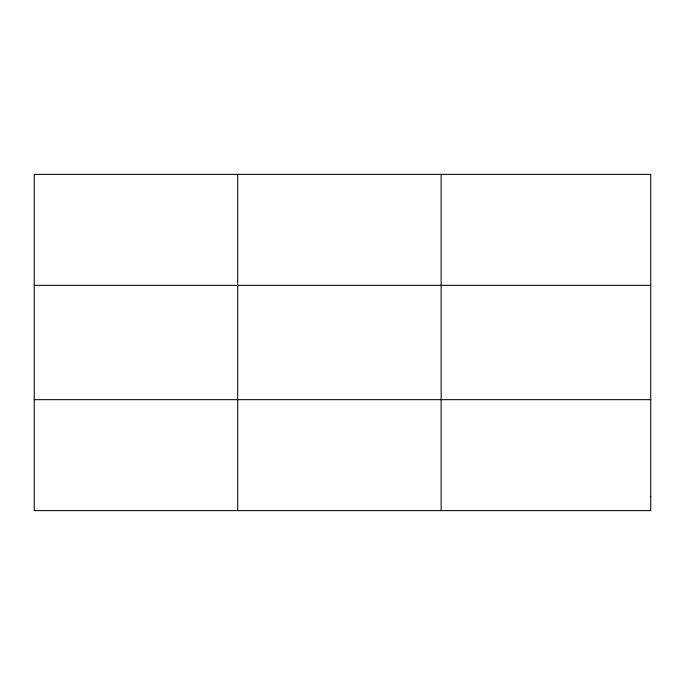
<?xml version="1.0" encoding="UTF-8"?>
<svg xmlns="http://www.w3.org/2000/svg" width="685" height="685" viewBox="0 0 685 685"><rect width="100%" height="100%" fill="white"/><g stroke="black" fill="none" stroke-linecap="round" stroke-linejoin="round"><path stroke-width="1.03" d="M237.695 174.375L237.695 510.625M441.14 174.375L441.14 510.625M34.25 285.337L650.75 285.337M34.25 399.663L650.75 399.663M650.75 496.762L650.75 510.625L34.25 510.625L34.25 174.375L650.75 174.375L650.75 496.762"/></g></svg>
